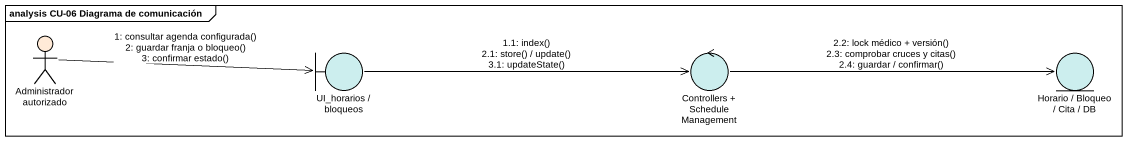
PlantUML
@startuml
mainframe analysis CU-06 Diagrama de comunicación
actor "Administrador autorizado" as Administrador_autorizado #FFEAD7
boundary "UI_horarios / bloqueos" as UI_horarios_bloqueos #CCEEEE
control "Controllers + ScheduleManagement" as Controllers #CCEEEE
entity "Horario / Bloqueo / Cita / DB" as Horario_Bloqueo_Cita_DB #CCEEEE
Administrador_autorizado -right-> UI_horarios_bloqueos : 1: consultar agenda configurada()\n2: guardar franja o bloqueo()\n3: confirmar estado()
UI_horarios_bloqueos -right-> Controllers : 1.1: index()\n2.1: store() / update()\n3.1: updateState()
Controllers -right-> Horario_Bloqueo_Cita_DB : 2.2: lock médico + versión()\n2.3: comprobar cruces y citas()\n2.4: guardar / confirmar()
@enduml
